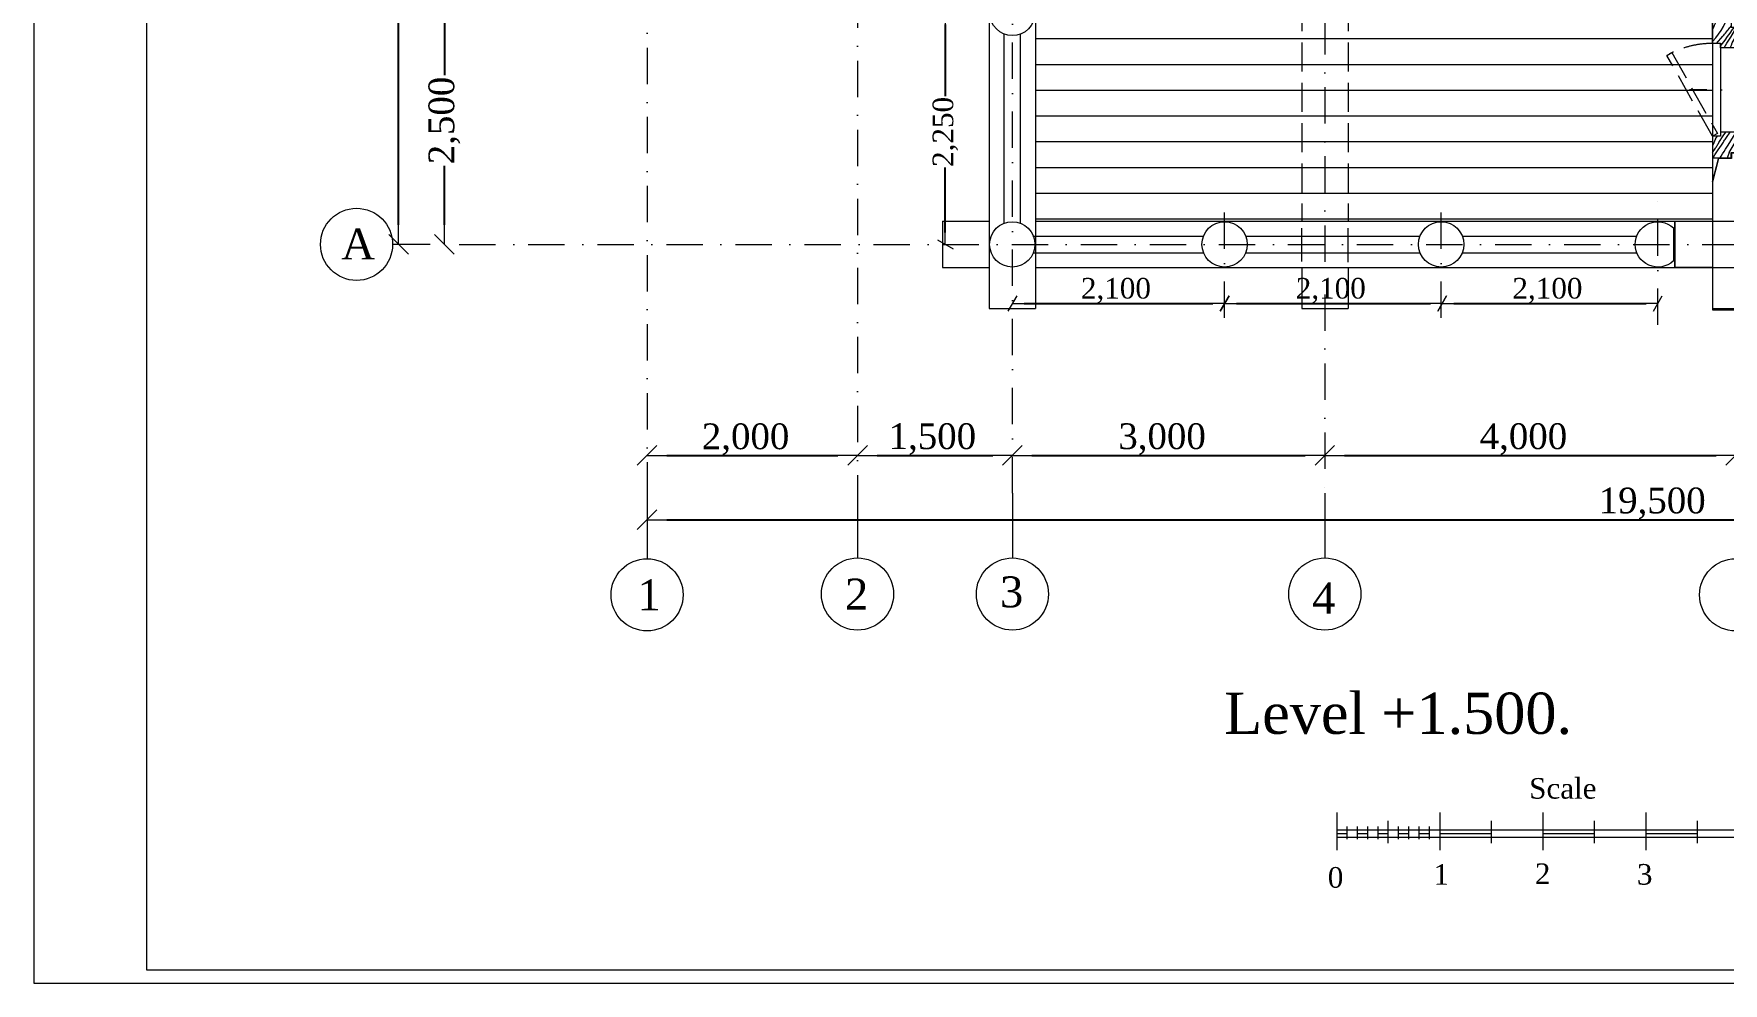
# Model space of a CAD drawing. Header units: millimetres. Extents: x 2399 to 111977, y 1313 to 59551.
# Drawn here: x 2399 to 18799, y 1313 to 10528 of the extents above; entities that cross this region are included whole.
import ezdxf

# ---------------------------------------------------------------- set-up
doc = ezdxf.new("R2010")
doc.units = ezdxf.units.MM
doc.linetypes.add('Невидимая', pattern=[391.222223, 282.222223, -109])
doc.linetypes.add('Штрихпунктирная', pattern=[670.277762, 352.777767, -176.388884, 0, -141.111112])
doc.layers.add('2D-чертеж - Общий', color=7, linetype='Continuous')
doc.layers.add('dim', color=7, linetype='Continuous')
doc.layers.add('hatch1', color=7, linetype='Continuous', lineweight=20, true_color=0x6a6a6a)
doc.layers.add('plan1', color=7, linetype='Continuous', lineweight=20, true_color=0xaaaaaa)
doc.layers.add('main line', color=7, linetype='Continuous', lineweight=13)
doc.layers.add('scale', color=7, linetype='Continuous', lineweight=13)
doc.styles.add('СГЕНЕРИР_СТИЛЬ_1', font='georgia.ttf')
doc.dimstyles.new('СГЕНЕРИР_СТИЛЬ__11', dxfattribs={"dimtxt": 250, "dimasz": 190, "dimexe": 0.18, "dimexo": 0.0625, "dimgap": 0.09, "dimtad": 1, "dimtih": 1, "dimtoh": 1, "dimdec": 3, "dimlfac": 0.001, "dimzin": 0, "dimdsep": 46, "dimtxsty": 'СГЕНЕРИР_СТИЛЬ_1', "dimblk": 'ARROWHEAD_6', "dimblk1": 'ARROWHEAD_6', "dimblk2": 'ARROWHEAD_6', "dimcen": 0.09, "dimse1": 1, "dimse2": 1, "dimclrd": 7, "dimclre": 7, "dimclrt": 7, "dimadec": 0, "dimazin": 0, "dimtfac": 1, "dimtdec": 4, "dimtmove": 0, "dimatfit": 3, "dimfxl": 1, "dimtolj": 1, "dimtzin": 0, "dimarcsym": 0})
doc.dimstyles.new('СГЕНЕРИР_СТИЛЬ__6', dxfattribs={"dimtxt": 200, "dimasz": 114, "dimexe": 0.18, "dimexo": 0.0625, "dimgap": 0.09, "dimtad": 1, "dimtih": 1, "dimtoh": 1, "dimdec": 3, "dimlfac": 0.001, "dimzin": 0, "dimdsep": 46, "dimtxsty": 'СГЕНЕРИР_СТИЛЬ_1', "dimblk": 'ARROWHEAD_2', "dimblk1": 'ARROWHEAD_2', "dimblk2": 'ARROWHEAD_2', "dimcen": 0.09, "dimse1": 1, "dimse2": 1, "dimclrd": 7, "dimclre": 7, "dimclrt": 7, "dimadec": 0, "dimazin": 0, "dimtfac": 1, "dimtdec": 4, "dimtmove": 0, "dimatfit": 3, "dimfxl": 1, "dimtolj": 1, "dimtzin": 0, "dimarcsym": 0})
doc.dimstyles.new('СГЕНЕРИР_СТИЛЬ__8', dxfattribs={"dimtxt": 250, "dimasz": 190, "dimexe": 0.18, "dimexo": 0.0625, "dimgap": 0.09, "dimtad": 1, "dimdec": 3, "dimlfac": 0.001, "dimzin": 0, "dimdsep": 46, "dimtxsty": 'СГЕНЕРИР_СТИЛЬ_1', "dimblk": 'ARROWHEAD_6', "dimblk1": 'ARROWHEAD_6', "dimblk2": 'ARROWHEAD_6', "dimcen": 0.09, "dimse1": 1, "dimse2": 1, "dimclrd": 7, "dimclre": 7, "dimclrt": 7, "dimadec": 0, "dimazin": 0, "dimtfac": 1, "dimtdec": 4, "dimtmove": 0, "dimatfit": 3, "dimfxl": 1, "dimtolj": 1, "dimtzin": 0, "dimarcsym": 0})
doc.dimstyles.new('СГЕНЕРИР_СТИЛЬ__9', dxfattribs={"dimtxt": 200, "dimasz": 114, "dimexe": 0.18, "dimexo": 0.0625, "dimgap": 0.09, "dimtad": 1, "dimdec": 3, "dimlfac": 0.001, "dimzin": 0, "dimdsep": 46, "dimtxsty": 'СГЕНЕРИР_СТИЛЬ_1', "dimblk": 'ARROWHEAD_2', "dimblk1": 'ARROWHEAD_2', "dimblk2": 'ARROWHEAD_2', "dimcen": 0.09, "dimse1": 1, "dimse2": 1, "dimclrd": 7, "dimclre": 7, "dimclrt": 7, "dimadec": 0, "dimazin": 0, "dimtfac": 1, "dimtdec": 4, "dimtmove": 0, "dimatfit": 3, "dimfxl": 1, "dimtolj": 1, "dimtzin": 0, "dimarcsym": 0})

# ---------------------------------------------------------------- blocks, each defined once
blk = doc.blocks.new('*X27')
at = {"layer": 'hatch1', "color": 251, "linetype": 'Continuous', "lineweight": 20, "true_color": 0x6a6a6a}
for p, q in [((12167, -18036), (12171, -18028)), ((12171, -18028), (12179, -18008)), ((12179, -18008), (12186, -17988)), ((12186, -17988), (12204, -17956)), ((12227, -18074), (12252, -18038)), ((12252, -18038), (12275, -17999)), ((12275, -17999), (12295, -17960)), ((12295, -17960), (12296, -17956)), ((12311, -18042), (12320, -18032)), ((12320, -18032), (12328, -18021)), ((12328, -18021), (12336, -18010)), ((12348, -17993), (12336, -18010)), ((12338, -18065), (12362, -18031)), ((12362, -18031), (12381, -18006)), ((12382, -18044), (12406, -18006)), ((12415, -18061), (12444, -18012)), ((12436, -17960), (12439, -17956)), ((12444, -18012), (12474, -17964)), ((12474, -17964), (12479, -17956)), ((12501, -18042), (12504, -18035)), ((12504, -18035), (12507, -18027)), ((12507, -18027), (12510, -18020)), ((12510, -18020), (12514, -18013)), ((12514, -18013), (12518, -18006)), ((12518, -18006), (12522, -17999)), ((12522, -17999), (12526, -17993)), ((12526, -17993), (12540, -17970)), ((12540, -17970), (12542, -17967)), ((12167, -18147), (12171, -18143)), ((12171, -18143), (12200, -18110)), ((12200, -18110), (12227, -18074)), ((12205, -18165), (12267, -18095)), ((12246, -18192), (12264, -18167)), ((12264, -18167), (12289, -18133)), ((12267, -18095), (12276, -18085)), ((12276, -18085), (12285, -18074)), ((12282, -18206), (12308, -18163)), ((12285, -18074), (12294, -18064)), ((12289, -18133), (12313, -18099)), ((12294, -18064), (12303, -18053)), ((12303, -18053), (12311, -18042)), ((12308, -18163), (12344, -18103)), ((12313, -18099), (12338, -18065)), ((12341, -18206), (12343, -18201)), ((12343, -18201), (12351, -18181)), ((12344, -18103), (12382, -18044)), ((12351, -18181), (12358, -18160)), ((12358, -18160), (12386, -18111)), ((12386, -18111), (12415, -18061)), ((12427, -18206), (12447, -18172)), ((12447, -18172), (12467, -18132)), ((12467, -18132), (12484, -18091)), ((12484, -18091), (12499, -18050)), ((12499, -18050), (12501, -18042)), ((12536, -18143), (12521, -18165)), ((12542, -18134), (12536, -18143))]:
    blk.add_line(p, q, dxfattribs=at)
blk = doc.blocks.new('Штриховка_14', base_point=(0, 2500))
at = {"layer": 'main line', "color": 7, "linetype": 'Continuous', "lineweight": 13}
for p, q in [((12167, -18165), (12167, -17956)), ((12167, -17956), (12348, -17956)), ((12348, -17956), (12348, -18006)), ((12348, -18006), (12436, -18006)), ((12436, -17956), (12542, -17956)), ((12436, -18006), (12436, -17956)), ((12542, -17956), (12542, -18165)), ((12246, -18165), (12167, -18165)), ((12246, -18206), (12246, -18165)), ((12452, -18165), (12452, -18206)), ((12542, -18165), (12452, -18165)), ((12452, -18206), (12246, -18206))]:
    blk.add_line(p, q, dxfattribs=at)
at = {"layer": 'hatch1', "color": 251, "linetype": 'Continuous', "lineweight": 20, "true_color": 0x6a6a6a}
blk.add_blockref('*X27', (0, 0), dxfattribs=at)
blk = doc.blocks.new('*X29')
at = {"layer": 'hatch1', "color": 251, "linetype": 'Continuous', "lineweight": 20, "true_color": 0x6a6a6a}
for p, q in [((12177, -19138), (12167, -19159)), ((12186, -19115), (12177, -19138)), ((12196, -19092), (12186, -19115)), ((12190, -19190), (12195, -19182)), ((12195, -19182), (12200, -19175)), ((12196, -19092), (12215, -19065)), ((12200, -19175), (12205, -19167)), ((12205, -19167), (12210, -19159)), ((12210, -19159), (12215, -19151)), ((12215, -19151), (12220, -19143)), ((12220, -19143), (12225, -19135)), ((12223, -19199), (12255, -19152)), ((12225, -19135), (12230, -19127)), ((12230, -19127), (12272, -19063)), ((12255, -19152), (12261, -19143)), ((12261, -19143), (12267, -19133)), ((12267, -19133), (12273, -19124)), ((12272, -19063), (12297, -19025)), ((12273, -19124), (12279, -19114)), ((12279, -19114), (12285, -19105)), ((12285, -19105), (12291, -19096)), ((12291, -19096), (12297, -19087)), ((12295, -19192), (12320, -19151)), ((12297, -19087), (12303, -19077)), ((12303, -19077), (12338, -19025)), ((12320, -19151), (12345, -19109)), ((12328, -19225), (12379, -19144)), ((12345, -19109), (12371, -19069)), ((12371, -19069), (12398, -19028)), ((12379, -19144), (12431, -19064)), ((12398, -19028), (12400, -19025)), ((12414, -19201), (12459, -19137)), ((12431, -19064), (12452, -19034)), ((12444, -19235), (12486, -19172)), ((12459, -19137), (12505, -19072)), ((12486, -19172), (12529, -19109)), ((12505, -19072), (12510, -19065)), ((12513, -19195), (12542, -19153)), ((12529, -19109), (12542, -19091)), ((12167, -19224), (12190, -19190)), ((12173, -19275), (12191, -19247)), ((12191, -19247), (12223, -19199)), ((12241, -19275), (12251, -19259)), ((12251, -19259), (12266, -19237)), ((12266, -19237), (12280, -19214)), ((12280, -19214), (12295, -19192)), ((12314, -19270), (12312, -19275)), ((12328, -19225), (12314, -19270)), ((12397, -19224), (12414, -19201)), ((12436, -19248), (12444, -19235)), ((12459, -19275), (12464, -19268)), ((12464, -19268), (12470, -19259)), ((12470, -19259), (12476, -19250)), ((12476, -19250), (12513, -19195)), ((12522, -19275), (12542, -19244))]:
    blk.add_line(p, q, dxfattribs=at)
blk = doc.blocks.new('Штриховка_15', base_point=(0, 2500))
at = {"layer": 'main line', "color": 7, "linetype": 'Continuous', "lineweight": 13}
for p, q in [((12246, -19065), (12167, -19065)), ((12167, -19065), (12167, -19275)), ((12452, -19025), (12246, -19025)), ((12246, -19025), (12246, -19065)), ((12452, -19065), (12452, -19025)), ((12542, -19065), (12452, -19065)), ((12542, -19275), (12542, -19065)), ((12167, -19275), (12348, -19275)), ((12348, -19275), (12348, -19224)), ((12348, -19224), (12436, -19224)), ((12436, -19224), (12436, -19275)), ((12436, -19275), (12542, -19275))]:
    blk.add_line(p, q, dxfattribs=at)
at = {"layer": 'hatch1', "color": 251, "linetype": 'Continuous', "lineweight": 20, "true_color": 0x6a6a6a}
blk.add_blockref('*X29', (0, 0), dxfattribs=at)
blk = doc.blocks.new('Line20', base_point=(8404, -22531))
at = {"layer": 'main line', "color": 7, "linetype": 'Continuous', "lineweight": 13}
blk.add_line((8404, -22531), (8404, -23160), dxfattribs=at)
blk.add_circle((8404, -23510), 350, dxfattribs=at)
blk = doc.blocks.new('Line21', base_point=(12392, -22531))
at = {"layer": 'main line', "color": 7, "linetype": 'Continuous', "lineweight": 13}
blk.add_line((12392, -22531), (12392, -23168), dxfattribs=at)
blk.add_circle((12392, -23518), 350, dxfattribs=at)
blk = doc.blocks.new('Line25', base_point=(-280, -20115))
at = {"layer": 'main line', "color": 7, "linetype": 'Continuous', "lineweight": 13}
blk.add_line((-280, -20115), (-646, -20115), dxfattribs=at)
blk.add_circle((-996, -20115), 350, dxfattribs=at)
blk = doc.blocks.new('Линия_43', base_point=(1825, -22531))
at = {"layer": 'main line', "color": 7, "linetype": 'Continuous', "lineweight": 13}
blk.add_line((1825, -22531), (1825, -23168), dxfattribs=at)
blk.add_circle((1825, -23518), 350, dxfattribs=at)
blk = doc.blocks.new('Линия_44', base_point=(3868, -22531))
at = {"layer": 'main line', "color": 7, "linetype": 'Continuous', "lineweight": 13}
blk.add_line((3868, -22531), (3868, -23160), dxfattribs=at)
blk.add_circle((3868, -23510), 350, dxfattribs=at)
blk = doc.blocks.new('Линия_45', base_point=(5371, -22531))
at = {"layer": 'main line', "color": 7, "linetype": 'Continuous', "lineweight": 13}
blk.add_line((5371, -22531), (5371, -23160), dxfattribs=at)
blk.add_circle((5371, -23510), 350, dxfattribs=at)
blk = doc.blocks.new('ARROWHEAD_6')
at = {"color": 0, "linetype": 'Continuous', "lineweight": 0}
for p, q in [((0, 0), (-1, 0)), ((-0.5, -0.5), (0.5, 0.5))]:
    blk.add_line(p, q, dxfattribs=at)
blk = doc.blocks.new('*D422')
at = {"layer": 'Defpoints', "color": 0, "linetype": 'Continuous', "transparency": 16777216}
for p in [(5941, 19484), (6340, 19484), (6529, 8484)]:
    blk.add_point(p, dxfattribs=at)
at = {"layer": 'dim', "color": 7, "linetype": 'Continuous', "lineweight": -2, "transparency": 16777216}
for p, q in [((5941, 19294), (5941, 14470)), ((5941, 8674), (5941, 13453))]:
    blk.add_line(p, q, dxfattribs=at)
at = {"layer": 'dim', "color": 7, "linetype": 'Continuous', "lineweight": -2, "transparency": 16777216, "xscale": 190, "yscale": 190, "zscale": 190}
for p, rotation in [((5941, 19484), 90), ((5941, 8484), 270)]:
    blk.add_blockref('ARROWHEAD_6', p, dxfattribs=dict(at, rotation=rotation))
at = {"layer": 'dim', "color": 7, "linetype": 'Continuous', "lineweight": 13, "transparency": 16777216, "insert": (5941, 13962), "char_height": 250, "attachment_point": 5, "rotation": 90, "style": 'СГЕНЕРИР_СТИЛЬ_1'}
blk.add_mtext('\\A1;11.000', dxfattribs=at)
blk = doc.blocks.new('ARROWHEAD_2')
at = {"color": 0, "linetype": 'Continuous', "lineweight": 0}
for p, q in [((0, 0), (-1, 0)), ((-0.38, -0.66), (0.38, 0.66))]:
    blk.add_line(p, q, dxfattribs=at)
blk = doc.blocks.new('*D424')
at = {"layer": 'Defpoints', "color": 0, "linetype": 'Continuous', "transparency": 16777216}
for p in [(11248, 10731), (11979, 10731), (11923, 8484)]:
    blk.add_point(p, dxfattribs=at)
at = {"layer": 'dim', "color": 7, "linetype": 'Continuous', "lineweight": -2, "transparency": 16777216}
for p, q in [((11248, 10617), (11248, 9922)), ((11248, 8598), (11248, 9231))]:
    blk.add_line(p, q, dxfattribs=at)
at = {"layer": 'dim', "color": 7, "linetype": 'Continuous', "lineweight": -2, "transparency": 16777216, "xscale": 114, "yscale": 114, "zscale": 114}
for p, rotation in [((11248, 10731), 90), ((11248, 8484), 270)]:
    blk.add_blockref('ARROWHEAD_2', p, dxfattribs=dict(at, rotation=rotation))
at = {"layer": 'dim', "color": 7, "linetype": 'Continuous', "lineweight": 13, "transparency": 16777216, "insert": (11248, 9576), "char_height": 200, "attachment_point": 5, "rotation": 90, "style": 'СГЕНЕРИР_СТИЛЬ_1'}
blk.add_mtext('\\A1;2,250', dxfattribs=at)
blk = doc.blocks.new('*D426')
at = {"layer": 'Defpoints', "color": 0, "linetype": 'Continuous', "transparency": 16777216}
for p in [(11899, 8079), (13959, 7910), (13959, 7770)]:
    blk.add_point(p, dxfattribs=at)
at = {"layer": 'dim', "color": 7, "linetype": 'Continuous', "lineweight": -2, "transparency": 16777216}
blk.add_line((12013, 7910), (13845, 7910), dxfattribs=at)
at = {"layer": 'dim', "color": 7, "linetype": 'Continuous', "lineweight": -2, "transparency": 16777216, "xscale": 114, "yscale": 114, "zscale": 114, "rotation": 180}
blk.add_blockref('ARROWHEAD_2', (11899, 7910), dxfattribs=at)
at = {"layer": 'dim', "color": 7, "linetype": 'Continuous', "lineweight": -2, "transparency": 16777216, "xscale": 114, "yscale": 114, "zscale": 114}
blk.add_blockref('ARROWHEAD_2', (13959, 7910), dxfattribs=at)
at = {"layer": 'dim', "color": 7, "linetype": 'Continuous', "lineweight": 13, "transparency": 16777216, "insert": (12904, 8035), "char_height": 200, "attachment_point": 5, "style": 'СГЕНЕРИР_СТИЛЬ_1'}
blk.add_mtext('\\A1;2,100', dxfattribs=at)
blk = doc.blocks.new('*D427')
at = {"layer": 'Defpoints', "color": 0, "linetype": 'Continuous', "transparency": 16777216}
for p in [(16071, 8172), (16071, 7910), (13959, 7770)]:
    blk.add_point(p, dxfattribs=at)
at = {"layer": 'dim', "color": 7, "linetype": 'Continuous', "lineweight": -2, "transparency": 16777216}
blk.add_line((14073, 7910), (15957, 7910), dxfattribs=at)
at = {"layer": 'dim', "color": 7, "linetype": 'Continuous', "lineweight": -2, "transparency": 16777216, "xscale": 114, "yscale": 114, "zscale": 114, "rotation": 180}
blk.add_blockref('ARROWHEAD_2', (13959, 7910), dxfattribs=at)
at = {"layer": 'dim', "color": 7, "linetype": 'Continuous', "lineweight": -2, "transparency": 16777216, "xscale": 114, "yscale": 114, "zscale": 114}
blk.add_blockref('ARROWHEAD_2', (16071, 7910), dxfattribs=at)
at = {"layer": 'dim', "color": 7, "linetype": 'Continuous', "lineweight": 13, "transparency": 16777216, "insert": (14990, 8035), "char_height": 200, "attachment_point": 5, "style": 'СГЕНЕРИР_СТИЛЬ_1'}
blk.add_mtext('\\A1;2,100', dxfattribs=at)
blk = doc.blocks.new('*D428')
at = {"layer": 'Defpoints', "color": 0, "linetype": 'Continuous', "transparency": 16777216}
for p in [(18165, 8829), (16071, 8172), (18165, 7910)]:
    blk.add_point(p, dxfattribs=at)
at = {"layer": 'dim', "color": 7, "linetype": 'Continuous', "lineweight": -2, "transparency": 16777216}
blk.add_line((16185, 7910), (18051, 7910), dxfattribs=at)
at = {"layer": 'dim', "color": 7, "linetype": 'Continuous', "lineweight": -2, "transparency": 16777216, "xscale": 114, "yscale": 114, "zscale": 114, "rotation": 180}
blk.add_blockref('ARROWHEAD_2', (16071, 7910), dxfattribs=at)
at = {"layer": 'dim', "color": 7, "linetype": 'Continuous', "lineweight": -2, "transparency": 16777216, "xscale": 114, "yscale": 114, "zscale": 114}
blk.add_blockref('ARROWHEAD_2', (18165, 7910), dxfattribs=at)
at = {"layer": 'dim', "color": 7, "linetype": 'Continuous', "lineweight": 13, "transparency": 16777216, "insert": (17093, 8035), "char_height": 200, "attachment_point": 5, "style": 'СГЕНЕРИР_СТИЛЬ_1'}
blk.add_mtext('\\A1;2,100', dxfattribs=at)
blk = doc.blocks.new('*D441')
at = {"layer": 'Defpoints', "color": 0, "linetype": 'Continuous', "transparency": 16777216}
for p in [(6385, 10988), (7541, 10988), (7556, 8484)]:
    blk.add_point(p, dxfattribs=at)
at = {"layer": 'dim', "color": 7, "linetype": 'Continuous', "lineweight": -2, "transparency": 16777216}
for p, q in [((6385, 10798), (6385, 10128)), ((6385, 8674), (6385, 9246))]:
    blk.add_line(p, q, dxfattribs=at)
at = {"layer": 'dim', "color": 7, "linetype": 'Continuous', "lineweight": -2, "transparency": 16777216, "xscale": 190, "yscale": 190, "zscale": 190}
for p, rotation in [((6385, 10988), 90), ((6385, 8484), 270)]:
    blk.add_blockref('ARROWHEAD_6', p, dxfattribs=dict(at, rotation=rotation))
at = {"layer": 'dim', "color": 7, "linetype": 'Continuous', "lineweight": 13, "transparency": 16777216, "insert": (6385, 9687), "char_height": 250, "attachment_point": 5, "rotation": 90, "style": 'СГЕНЕРИР_СТИЛЬ_1'}
blk.add_mtext('\\A1;2,500', dxfattribs=at)
blk = doc.blocks.new('*D448')
at = {"layer": 'Defpoints', "color": 0, "linetype": 'Continuous', "transparency": 16777216}
for p in [(8353, 5759), (27932, 5812), (27932, 5793)]:
    blk.add_point(p, dxfattribs=at)
at = {"layer": 'dim', "color": 7, "linetype": 'Continuous', "lineweight": -2, "transparency": 16777216}
blk.add_line((8543, 5812), (27742, 5812), dxfattribs=at)
at = {"layer": 'dim', "color": 7, "linetype": 'Continuous', "lineweight": -2, "transparency": 16777216, "xscale": 190, "yscale": 190, "zscale": 190, "rotation": 180}
blk.add_blockref('ARROWHEAD_6', (8353, 5812), dxfattribs=at)
at = {"layer": 'dim', "color": 7, "linetype": 'Continuous', "lineweight": -2, "transparency": 16777216, "xscale": 190, "yscale": 190, "zscale": 190}
blk.add_blockref('ARROWHEAD_6', (27932, 5812), dxfattribs=at)
at = {"layer": 'dim', "color": 7, "linetype": 'Continuous', "lineweight": 13, "transparency": 16777216, "insert": (18110, 5969), "char_height": 250, "attachment_point": 5, "style": 'СГЕНЕРИР_СТИЛЬ_1'}
blk.add_mtext('\\A1;19,500', dxfattribs=at)
blk = doc.blocks.new('*D449')
at = {"layer": 'Defpoints', "color": 0, "linetype": 'Continuous', "transparency": 16777216}
for p in [(8353, 6747), (10396, 6764), (10396, 6436)]:
    blk.add_point(p, dxfattribs=at)
at = {"layer": 'dim', "color": 7, "linetype": 'Continuous', "lineweight": -2, "transparency": 16777216}
blk.add_line((8543, 6436), (10206, 6436), dxfattribs=at)
at = {"layer": 'dim', "color": 7, "linetype": 'Continuous', "lineweight": -2, "transparency": 16777216, "xscale": 190, "yscale": 190, "zscale": 190, "rotation": 180}
blk.add_blockref('ARROWHEAD_6', (8353, 6436), dxfattribs=at)
at = {"layer": 'dim', "color": 7, "linetype": 'Continuous', "lineweight": -2, "transparency": 16777216, "xscale": 190, "yscale": 190, "zscale": 190}
blk.add_blockref('ARROWHEAD_6', (10396, 6436), dxfattribs=at)
at = {"layer": 'dim', "color": 7, "linetype": 'Continuous', "lineweight": 13, "transparency": 16777216, "insert": (9309, 6592), "char_height": 250, "attachment_point": 5, "style": 'СГЕНЕРИР_СТИЛЬ_1'}
blk.add_mtext('\\A1;2,000', dxfattribs=at)
blk = doc.blocks.new('*D450')
at = {"layer": 'Defpoints', "color": 0, "linetype": 'Continuous', "transparency": 16777216}
for p in [(11899, 6903), (10396, 6764), (11899, 6436)]:
    blk.add_point(p, dxfattribs=at)
at = {"layer": 'dim', "color": 7, "linetype": 'Continuous', "lineweight": -2, "transparency": 16777216}
blk.add_line((10586, 6436), (11709, 6436), dxfattribs=at)
at = {"layer": 'dim', "color": 7, "linetype": 'Continuous', "lineweight": -2, "transparency": 16777216, "xscale": 190, "yscale": 190, "zscale": 190, "rotation": 180}
blk.add_blockref('ARROWHEAD_6', (10396, 6436), dxfattribs=at)
at = {"layer": 'dim', "color": 7, "linetype": 'Continuous', "lineweight": -2, "transparency": 16777216, "xscale": 190, "yscale": 190, "zscale": 190}
blk.add_blockref('ARROWHEAD_6', (11899, 6436), dxfattribs=at)
at = {"layer": 'dim', "color": 7, "linetype": 'Continuous', "lineweight": 13, "transparency": 16777216, "insert": (11122, 6593), "char_height": 250, "attachment_point": 5, "style": 'СГЕНЕРИР_СТИЛЬ_1'}
blk.add_mtext('\\A1;1,500', dxfattribs=at)
blk = doc.blocks.new('*D451')
at = {"layer": 'Defpoints', "color": 0, "linetype": 'Continuous', "transparency": 16777216}
for p in [(11899, 6903), (14932, 6851), (14932, 6436)]:
    blk.add_point(p, dxfattribs=at)
at = {"layer": 'dim', "color": 7, "linetype": 'Continuous', "lineweight": -2, "transparency": 16777216}
blk.add_line((12089, 6436), (14742, 6436), dxfattribs=at)
at = {"layer": 'dim', "color": 7, "linetype": 'Continuous', "lineweight": -2, "transparency": 16777216, "xscale": 190, "yscale": 190, "zscale": 190, "rotation": 180}
blk.add_blockref('ARROWHEAD_6', (11899, 6436), dxfattribs=at)
at = {"layer": 'dim', "color": 7, "linetype": 'Continuous', "lineweight": -2, "transparency": 16777216, "xscale": 190, "yscale": 190, "zscale": 190}
blk.add_blockref('ARROWHEAD_6', (14932, 6436), dxfattribs=at)
at = {"layer": 'dim', "color": 7, "linetype": 'Continuous', "lineweight": 13, "transparency": 16777216, "insert": (13352, 6593), "char_height": 250, "attachment_point": 5, "style": 'СГЕНЕРИР_СТИЛЬ_1'}
blk.add_mtext('\\A1;3,000', dxfattribs=at)
blk = doc.blocks.new('*D452')
at = {"layer": 'Defpoints', "color": 0, "linetype": 'Continuous', "transparency": 16777216}
for p in [(14932, 6851), (18920, 6816), (18920, 6436)]:
    blk.add_point(p, dxfattribs=at)
at = {"layer": 'dim', "color": 7, "linetype": 'Continuous', "lineweight": -2, "transparency": 16777216}
blk.add_line((15122, 6436), (18730, 6436), dxfattribs=at)
at = {"layer": 'dim', "color": 7, "linetype": 'Continuous', "lineweight": -2, "transparency": 16777216, "xscale": 190, "yscale": 190, "zscale": 190, "rotation": 180}
blk.add_blockref('ARROWHEAD_6', (14932, 6436), dxfattribs=at)
at = {"layer": 'dim', "color": 7, "linetype": 'Continuous', "lineweight": -2, "transparency": 16777216, "xscale": 190, "yscale": 190, "zscale": 190}
blk.add_blockref('ARROWHEAD_6', (18920, 6436), dxfattribs=at)
at = {"layer": 'dim', "color": 7, "linetype": 'Continuous', "lineweight": 13, "transparency": 16777216, "insert": (16860, 6593), "char_height": 250, "attachment_point": 5, "style": 'СГЕНЕРИР_СТИЛЬ_1'}
blk.add_mtext('\\A1;4,000', dxfattribs=at)

msp = doc.modelspace()

# ---------------------------------------------------------------- linework, layer by layer
at = {"layer": 'hatch1', "color": 251, "linetype": 'Невидимая', "lineweight": 20, "true_color": 0x6a6a6a}
for p, q in [((14707.3946, 10835.6026), (14707.3946, 8709.4599)), ((15157.3946, 10835.6026), (15157.3946, 8709.4599))]:
    msp.add_line(p, q, dxfattribs=at)
at = {"layer": 'hatch1', "color": 251, "linetype": 'Continuous', "lineweight": 20, "true_color": 0x6a6a6a}
for p, q in [((18694.5209, 10478.346), (12124.0349, 10478.346)), ((18694.5209, 10228.346), (12124.0349, 10228.346)), ((18694.5209, 9978.346), (12124.0349, 9978.346)), ((18694.5209, 9728.346), (12124.0349, 9728.346)), ((18694.5209, 9478.346), (12124.0349, 9478.346)), ((18694.5209, 9228.346), (12124.0349, 9228.346)), ((18694.5209, 8978.346), (12124.0349, 8978.346)), ((18694.5209, 8728.346), (12124.0349, 8728.346)), ((14708.0809, 8317.6958), (14708.0809, 8641.0597)), ((15157.1974, 8310.51), (15157.1974, 8641.0597))]:
    msp.add_line(p, q, dxfattribs=at)
at = {"layer": 'hatch1', "color": 251, "linetype": 'Штрихпунктирная', "lineweight": 20, "true_color": 0x6a6a6a}
for p, q in [((13959.2188, 7770.4248), (13959.2188, 8856.5664)), ((18164.9099, 7702.6188), (18164.9099, 8911.2076)), ((16061.6016, 7770.4248), (16061.6016, 8853.9645))]:
    msp.add_line(p, q, dxfattribs=at)
at = {"layer": 'main line', "color": 7, "linetype": 'Continuous', "lineweight": 13}
for p, q in [((2399.0582, 22637.3888), (2399.0582, 1312.5693)), ((3497.6188, 1439.2887), (3497.6188, 22503.4992)), ((11674.0349, 13212.3381), (11674.0349, 7863.0212)), ((12124.0349, 13212.3381), (12124.0349, 7863.0212)), ((18694.5209, 11709.4599), (18694.5209, 7863.0212)), ((11819.3891, 8685.5689), (11819.3891, 10526.1879)), ((11978.6807, 8685.5689), (11978.6807, 10526.1879)), ((18774.2487, 10434.4599), (18694.5209, 10434.4599)), ((18774.2487, 10436.23), (18774.2487, 9534.4599)), ((18774.2487, 9534.4599), (18694.5209, 9534.4599)), ((18694.5209, 9092.8289), (18753.9145, 9314.4889)), ((18695.3846, 9324.8846), (18875.8832, 9324.8846)), ((11219.2854, 8709.4599), (11674.0349, 8709.4599)), ((11219.2854, 8709.4599), (11219.2854, 8259.4599)), ((12124.0349, 8709.4599), (24542.9305, 8709.4599)), ((18328.137, 8709.4599), (18328.137, 8258.0314)), ((12098.8445, 8562.8064), (13753.642, 8562.8064)), ((14164.7956, 8562.8064), (15856.0248, 8562.8064)), ((16267.1784, 8562.8064), (17954.1787, 8562.8064)), ((18320.5195, 8644.9773), (18320.5195, 8333.9426)), ((12098.8445, 8403.5148), (13754.6512, 8403.5148)), ((14163.7863, 8403.5148), (15857.0341, 8403.5148)), ((16266.1692, 8403.5148), (17954.1787, 8403.5148)), ((11219.2854, 8259.4599), (11674.0349, 8259.4599)), ((12124.0349, 8259.4599), (20238.5809, 8259.4599)), ((14707.3946, 8259.4599), (14707.3946, 7860.7139)), ((15157.3946, 8259.4599), (15157.3946, 7860.7139)), ((11674.0349, 7863.0212), (12124.0349, 7863.0212)), ((14707.3946, 7860.7139), (15157.3946, 7860.7139)), ((18694.5209, 7863.0212), (19144.5209, 7863.0212)), ((15048.4518, 2970.8269), (15048.4518, 2602.653)), ((16048.4518, 2970.8269), (16048.4518, 2602.653)), ((17048.4518, 2970.8269), (17048.4518, 2602.653)), ((18048.4518, 2970.8269), (18048.4518, 2602.653)), ((15048.4518, 2802.8252), (20048.4518, 2802.8252)), ((15148.4518, 2711.894), (15148.4518, 2834.2849)), ((15248.4518, 2711.894), (15248.4518, 2834.2849)), ((15348.4518, 2711.894), (15348.4518, 2834.2849)), ((15448.4518, 2711.894), (15448.4518, 2834.2849)), ((15548.4518, 2670.717), (15548.4518, 2887.9177)), ((15648.4518, 2711.894), (15648.4518, 2834.2849)), ((15748.4518, 2711.894), (15748.4518, 2834.2849)), ((15848.4518, 2711.894), (15848.4518, 2834.2849)), ((15948.4518, 2711.894), (15948.4518, 2834.2849)), ((16548.4518, 2670.717), (16548.4518, 2887.9177)), ((17548.4518, 2670.717), (17548.4518, 2887.9177)), ((18548.4518, 2670.717), (18548.4518, 2887.9177)), ((15048.4518, 2764.233), (15148.4518, 2764.233)), ((15048.4518, 2730.3292), (20054.9062, 2730.3292)), ((15248.4518, 2764.233), (15348.4518, 2764.233)), ((15448.4518, 2764.233), (15548.4518, 2764.233)), ((15648.4518, 2764.233), (15748.4518, 2764.233)), ((15848.4518, 2764.233), (15948.4518, 2764.233)), ((16048.4518, 2766.7639), (16548.4518, 2766.7639)), ((17048.4518, 2766.7639), (17548.4518, 2766.7639)), ((18048.4518, 2766.7639), (18548.4518, 2766.7639)), ((2399.0582, 1312.5693), (33850.9537, 1312.5693)), ((33675.7041, 1439.2887), (3497.6188, 1439.2887))]:
    msp.add_line(p, q, dxfattribs=at)
at = {"layer": 'main line', "color": 7, "linetype": 'Штрихпунктирная', "lineweight": 13}
for p, q in [((11899.0349, 6069.1459), (11899.0349, 20065.2554)), ((14932.3946, 20065.2554), (14932.3946, 6069.1459)), ((8352.5372, 17766.0042), (8352.5372, 6069.1459)), ((10395.5493, 17641.6073), (10395.5493, 6069.1459)), ((19311.3373, 9984.4599), (18470.5598, 9984.4599)), ((6529.1563, 8484.4599), (30727.87, 8484.4599))]:
    msp.add_line(p, q, dxfattribs=at)
at = {"layer": 'main line', "color": 7, "linetype": 'Невидимая', "lineweight": 13}
for p, q in [((18252.6137, 10318.4995), (18301.0334, 10345.7902)), ((18301.0334, 10345.7902), (18742.9406, 9561.7507)), ((18694.5209, 9534.4599), (18252.6137, 10318.4995)), ((18742.9406, 9561.7507), (18694.5209, 9534.4599))]:
    msp.add_line(p, q, dxfattribs=at)
at = {"layer": 'main line', "color": 7, "linetype": 'Continuous', "lineweight": 13, "flags": 128}
for points in [[(11679.0349, 10731.2649, -1), (12119.0349, 10731.2649, -1)], [(11677.7355, 8484.4599, -1), (12117.7355, 8484.4599, -1)], [(13739.2188, 8484.4599, -1), (14179.2188, 8484.4599, -1)], [(15841.6016, 8484.4599, -1), (16281.6016, 8484.4599, -1)], [(17944.9099, 8484.4599, -0.6564367681), (18315.3127, 8645.0183), (18315.3127, 8323.9015, -0.6564367681)]]:
    msp.add_lwpolyline(points, format="xyb", close=True, dxfattribs=at)
at = {"layer": 'main line', "color": 7, "linetype": 'Невидимая', "lineweight": 13}
msp.add_arc((18694.5209, 9534.4599), 900, 90, 119.40685658, dxfattribs=at)
at = {"layer": 'plan1', "color": 253, "linetype": 'Continuous', "lineweight": 20, "true_color": 0xaaaaaa, "flags": 128}
for points in [[(18694.5209, 9092.8289), (18694.5209, 7849.7016), (19144.5209, 7849.7016), (19144.5209, 8635.8808), (19069.5209, 8635.8808), (19069.5209, 9316.2669), (18960.3608, 9316.4321), (18960.4412, 9369.5486), (18878.9042, 9369.672), (18878.8238, 9316.5556), (18754.4856, 9316.7438)], [(18328.137, 8709.4599), (18694.5209, 8709.4599), (18694.5209, 8259.4599), (18328.137, 8259.4599)]]:
    msp.add_lwpolyline(points, close=True, dxfattribs=at)

# ---------------------------------------------------------------- block references
at = {"layer": '2D-чертеж - Общий', "color": 7, "linetype": 'Continuous', "lineweight": 13}
for name, p in [('Line25', (6248.174, 8484.4599)), ('Линия_43', (8352.5372, 6069.1459)), ('Линия_44', (10395.5493, 6069.1459)), ('Линия_45', (11899.0349, 6069.1459)), ('Line20', (14932.3946, 6069.1459)), ('Line21', (18919.5209, 6069.1459))]:
    msp.add_blockref(name, p, dxfattribs=at)
at = {"layer": 'hatch1', "color": 251, "linetype": 'Continuous', "lineweight": 20, "true_color": 0x6a6a6a}
for name in ['Штриховка_14', 'Штриховка_15']:
    msp.add_blockref(name, (6527.9454, 31099.6913), dxfattribs=at)

# ---------------------------------------------------------------- texts
at = {"layer": 'scale', "color": 7, "linetype": 'Continuous', "lineweight": 13, "attachment_point": 4, "style": 'СГЕНЕРИР_СТИЛЬ_1'}
for s, insert, char_height in [('\\A1;А', (5384.673, 8487.7329), 300), ('\\A1;3', (11778.307, 5109.1954), 300), ('\\A1;1', (8259.4461, 5082.1787), 300), ('\\A1;2', (10273.3671, 5089.7977), 300), ('\\A1;4', (14808.7581, 5050.9611), 300), ('\\A1;Level +1.500.', (13954.8302, 3928.6083), 400), ('\\A1;Scale', (16915.5732, 3202.4395), 200), ('\\A1;1', (15986.4887, 2368.5979), 200), ('\\A1;2', (16971.0213, 2375.2883), 200), ('\\A1;3', (17961.5052, 2367.9277), 200), ('\\A1;0', (14960.7637, 2338.0333), 200)]:
    msp.add_mtext(s, dxfattribs=dict(at, insert=insert, char_height=char_height))

# ---------------------------------------------------------------- dimensions: what is measured, and where the dimension line sits
at = {"layer": 'dim', "color": 7, "linetype": 'Continuous', "lineweight": 13}
dim = msp.add_linear_dim(base=(5940.6574, 19484.4599), p1=(6529.1563, 8484.4599), p2=(6340.1251, 19484.4599), angle=90, dimstyle='СГЕНЕРИР_СТИЛЬ__8', dxfattribs=at)
dim.commit()
dim.dimension.update_dxf_attribs({"geometry": '*D422', "text_midpoint": (5940.6574, 13961.5724), "dimtype": 160, "text_rotation": 90})
for base, p1, p2, text, dimstyle, picture, middle in [((6384.8786, 10988.0105), (7555.5272, 8484.4599), (7540.6668, 10988.0105), '2,500', 'СГЕНЕРИР_СТИЛЬ__8', '*D441', (6384.8786, 9687.1452)), ((11247.7607, 10731.2649), (11922.6888, 8484.4599), (11978.5074, 10731.2649), '2,250', 'СГЕНЕРИР_СТИЛЬ__9', '*D424', (11247.7607, 9576.3474))]:
    dim = msp.add_linear_dim(base=base, p1=p1, p2=p2, angle=90, text=text, dimstyle=dimstyle, dxfattribs=at)
    dim.commit()
    dim.dimension.update_dxf_attribs({"geometry": picture, "text_midpoint": middle, "dimtype": 160, "text_rotation": 90})
for base, p1, p2, text, dimstyle, picture, middle in [((18164.9099, 7910.4248), (16070.7436, 8172.3186), (18164.9099, 8828.7451), '2,100', 'СГЕНЕРИР_СТИЛЬ__6', '*D428', (17093.0998, 7910.4248)), ((13959.2188, 7910.4248), (11899.0349, 8078.5434), (13959.2188, 7770.4248), '2,100', 'СГЕНЕРИР_СТИЛЬ__6', '*D426', (12904.3998, 7910.4248)), ((16070.7436, 7910.4248), (13959.2188, 7770.4248), (16070.7436, 8172.3186), '2,100', 'СГЕНЕРИР_СТИЛЬ__6', '*D427', (14990.2542, 7910.4248)), ((11899.0349, 6436.3035), (10395.5493, 6764.0813), (11899.0349, 6902.7786), '1,500', 'СГЕНЕРИР_СТИЛЬ__11', '*D450', (11122.4446, 6436.3035)), ((14932.3946, 6436.3035), (11899.0349, 6902.7786), (14932.3946, 6850.7671), '3,000', 'СГЕНЕРИР_СТИЛЬ__11', '*D451', (13352.0785, 6436.3035)), ((10395.5493, 6436.3035), (8352.5372, 6746.7441), (10395.5493, 6764.0813), '2,000', 'СГЕНЕРИР_СТИЛЬ__11', '*D449', (9309.1958, 6436.3035)), ((18919.5209, 6436.3035), (14932.3946, 6850.7671), (18919.5209, 6816.0928), '4,000', 'СГЕНЕРИР_СТИЛЬ__11', '*D452', (16859.8978, 6436.3035)), ((27932.3946, 5812.1655), (8352.5372, 5758.5256), (27932.3946, 5793.2), '19,500', 'СГЕНЕРИР_СТИЛЬ__11', '*D448', (18109.8809, 5812.1655))]:
    dim = msp.add_linear_dim(base=base, p1=p1, p2=p2, text=text, dimstyle=dimstyle, dxfattribs=at)
    dim.commit()
    dim.dimension.update_dxf_attribs({"geometry": picture, "text_midpoint": middle, "dimtype": 160})

doc.saveas('drawing.dxf')
